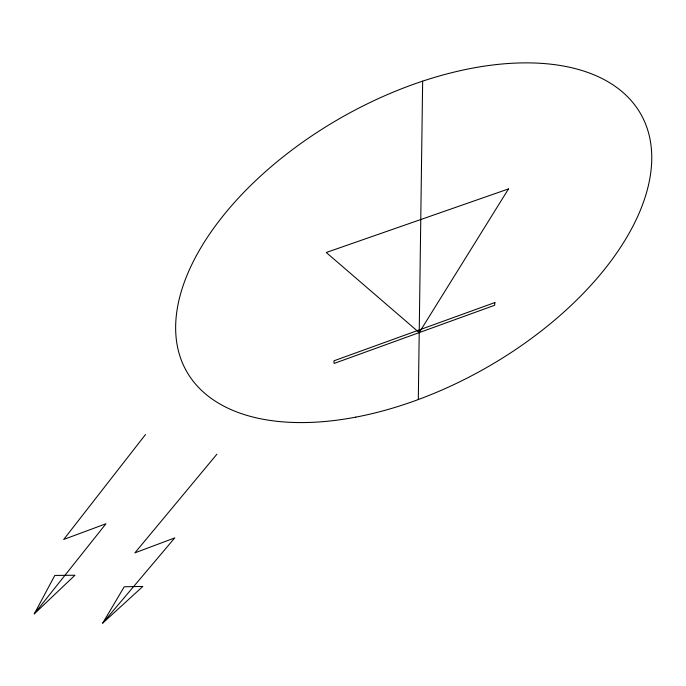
<?xml version="1.0" encoding="UTF-8"?>
<svg xmlns="http://www.w3.org/2000/svg" width="686" height="686" viewBox="0 0 686 686"><rect width="100%" height="100%" fill="white"/><g stroke="black" fill="none" stroke-linecap="round" stroke-linejoin="round"><path stroke-width="1.03" d="M418.306 399.526L422.653 81.085M34.3 613.859L54.803 575.443L74.98 575.228L34.3 613.859L105.953 523.77L63.704 539.462L145.501 434.53M102.72 623.111L124.252 586.762L142.834 586.444L102.72 623.111L174.784 537.875L134.893 552.873L216.93 454.166M494.872 302.552L494.64 305.279L334.116 363.443L333.928 360.819L494.872 302.552M508.498 188.933L419.223 332.607L326.262 252.499L508.498 188.933M355.837 417.131A260.997 144.557 -29.5 0 0 642.568 117.375A260.997 144.557 -29.5 0 0 242.664 193.572A260.997 144.557 -29.5 0 0 355.837 417.131"/></g></svg>
